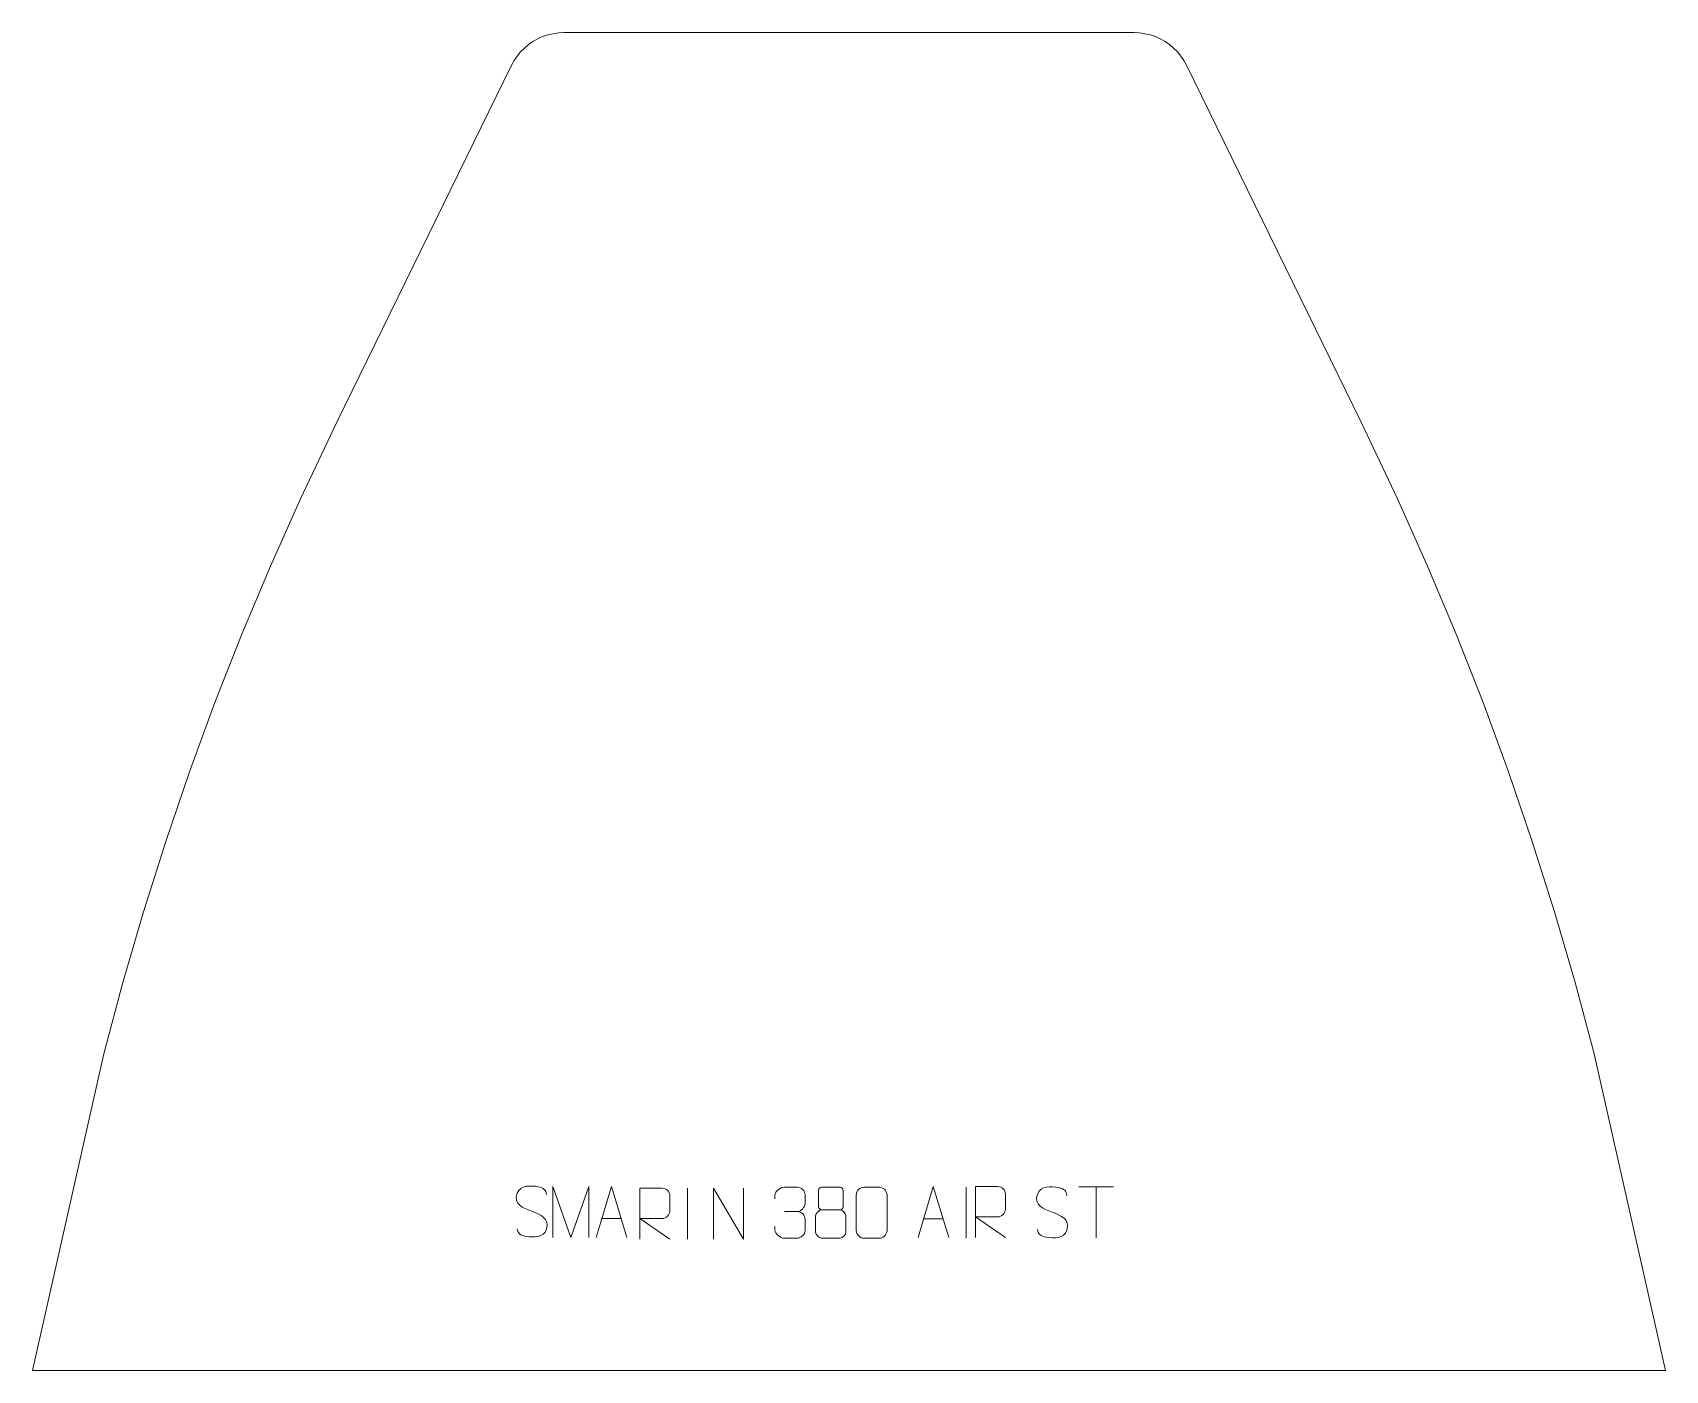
# Model space of a CAD drawing. Header units: millimetres. Extents: x -388 to 412, y 894 to 1549.
import ezdxf

# ---------------------------------------------------------------- set-up
doc = ezdxf.new("R2010")
doc.units = ezdxf.units.MM
doc.header["$MEASUREMENT"] = 0
doc.layers.add('layer 1', color=7, linetype='Continuous')

msp = doc.modelspace()

# ---------------------------------------------------------------- linework, layer by layer
at = {"layer": 'layer 1', "color": 242, "lineweight": 9}
msp.add_open_spline([(-127.7322, 1549.1775), (-127.7322, 1549.1775), (151.7037, 1549.1775), (151.7037, 1549.1775), (151.7037, 1549.1775), (151.7037, 1549.1775), (154.3493, 1549.0548), (154.3493, 1549.0548), (154.3493, 1549.0548), (154.3493, 1549.0548), (156.9723, 1548.6869), (156.9723, 1548.6869), (156.9723, 1548.6869), (156.9723, 1548.6869), (159.5495, 1548.0768), (159.5495, 1548.0768), (159.5495, 1548.0768), (159.5495, 1548.0768), (162.0593, 1547.23), (162.0593, 1547.23), (162.0593, 1547.23), (162.0593, 1547.23), (164.4796, 1546.1532), (164.4796, 1546.1532), (164.4796, 1546.1532), (164.4796, 1546.1532), (166.7888, 1544.8566), (166.7888, 1544.8566), (166.7888, 1544.8566), (166.7888, 1544.8566), (168.968, 1543.3517), (168.968, 1543.3517), (168.968, 1543.3517), (168.968, 1543.3517), (170.9976, 1541.6501), (170.9976, 1541.6501), (170.9976, 1541.6501), (170.9976, 1541.6501), (172.862, 1539.7675), (172.862, 1539.7675), (172.862, 1539.7675), (172.862, 1539.7675), (174.5422, 1537.7212), (174.5422, 1537.7212), (174.5422, 1537.7212), (174.5422, 1537.7212), (176.0255, 1535.5262), (176.0255, 1535.5262), (176.0255, 1535.5262), (176.0255, 1535.5262), (177.2978, 1533.2034), (177.2978, 1533.2034), (177.2978, 1533.2034), (177.2978, 1533.2034), (262.6304, 1358.73), (262.6304, 1358.73), (262.6304, 1358.73), (262.6304, 1358.73), (267.3021, 1349.1774), (267.3021, 1349.1774), (267.3021, 1349.1774), (267.3021, 1349.1774), (280.6823, 1320.9446), (280.6823, 1320.9446), (280.6823, 1320.9446), (280.6823, 1320.9446), (295.3937, 1287.9906), (295.3937, 1287.9906), (295.3937, 1287.9906), (295.3937, 1287.9906), (309.3551, 1254.7111), (309.3551, 1254.7111), (309.3551, 1254.7111), (309.3551, 1254.7111), (322.5579, 1221.1239), (322.5579, 1221.1239), (322.5579, 1221.1239), (322.5579, 1221.1239), (334.9974, 1187.2458), (334.9974, 1187.2458), (334.9974, 1187.2458), (334.9974, 1187.2458), (346.6652, 1153.0942), (346.6652, 1153.0942), (346.6652, 1153.0942), (346.6652, 1153.0942), (357.5562, 1118.6884), (357.5562, 1118.6884), (357.5562, 1118.6884), (357.5562, 1118.6884), (367.6646, 1084.0435), (367.6646, 1084.0435), (367.6646, 1084.0435), (367.6646, 1084.0435), (376.9854, 1049.1778), (376.9854, 1049.1778), (376.9854, 1049.1778), (376.9854, 1049.1778), (411.8607, 894.1782), (411.8607, 894.1782), (411.8607, 894.1782), (411.8607, 894.1782), (-387.8891, 894.1782), (-387.8891, 894.1782), (-387.8891, 894.1782), (-387.8891, 894.1782), (-353.0142, 1049.1778), (-353.0142, 1049.1778), (-353.0142, 1049.1778), (-353.0142, 1049.1778), (-343.6931, 1084.0435), (-343.6931, 1084.0435), (-343.6931, 1084.0435), (-343.6931, 1084.0435), (-333.5847, 1118.6884), (-333.5847, 1118.6884), (-333.5847, 1118.6884), (-333.5847, 1118.6884), (-322.6937, 1153.0942), (-322.6937, 1153.0942), (-322.6937, 1153.0942), (-322.6937, 1153.0942), (-311.0262, 1187.2458), (-311.0262, 1187.2458), (-311.0262, 1187.2458), (-311.0262, 1187.2458), (-298.5867, 1221.1239), (-298.5867, 1221.1239), (-298.5867, 1221.1239), (-298.5867, 1221.1239), (-285.3839, 1254.7111), (-285.3839, 1254.7111), (-285.3839, 1254.7111), (-285.3839, 1254.7111), (-271.4225, 1287.9906), (-271.4225, 1287.9906), (-271.4225, 1287.9906), (-271.4225, 1287.9906), (-256.7108, 1320.9446), (-256.7108, 1320.9446), (-256.7108, 1320.9446), (-256.7108, 1320.9446), (-243.3309, 1349.1774), (-243.3309, 1349.1774), (-243.3309, 1349.1774), (-243.3309, 1349.1774), (-238.6588, 1358.73), (-238.6588, 1358.73), (-238.6588, 1358.73), (-238.6588, 1358.73), (-153.3273, 1533.2034), (-153.3273, 1533.2034), (-153.3273, 1533.2034), (-153.3273, 1533.2034), (-152.0539, 1535.5262), (-152.0539, 1535.5262), (-152.0539, 1535.5262), (-152.0539, 1535.5262), (-150.5706, 1537.7212), (-150.5706, 1537.7212), (-150.5706, 1537.7212), (-150.5706, 1537.7212), (-148.8908, 1539.7675), (-148.8908, 1539.7675), (-148.8908, 1539.7675), (-148.8908, 1539.7675), (-147.0264, 1541.6501), (-147.0264, 1541.6501), (-147.0264, 1541.6501), (-147.0264, 1541.6501), (-144.9968, 1543.3517), (-144.9968, 1543.3517), (-144.9968, 1543.3517), (-144.9968, 1543.3517), (-142.8175, 1544.8566), (-142.8175, 1544.8566), (-142.8175, 1544.8566), (-142.8175, 1544.8566), (-140.508, 1546.1532), (-140.508, 1546.1532), (-140.508, 1546.1532), (-140.508, 1546.1532), (-138.0877, 1547.23), (-138.0877, 1547.23), (-138.0877, 1547.23), (-138.0877, 1547.23), (-135.5782, 1548.0768), (-135.5782, 1548.0768), (-135.5782, 1548.0768), (-135.5782, 1548.0768), (-133.0011, 1548.6869), (-133.0011, 1548.6869), (-133.0011, 1548.6869), (-133.0011, 1548.6869), (-130.3781, 1549.0548), (-130.3781, 1549.0548), (-130.3781, 1549.0548), (-130.3781, 1549.0548), (-127.7322, 1549.1775), (-127.7322, 1549.1775)], degree=3, knots=[0, 0, 0, 0, 0.01960784, 0.01960784, 0.01960784, 0.01960784, 0.03921569, 0.03921569, 0.03921569, 0.03921569, 0.05882353, 0.05882353, 0.05882353, 0.05882353, 0.07843137, 0.07843137, 0.07843137, 0.07843137, 0.09803922, 0.09803922, 0.09803922, 0.09803922, 0.11764706, 0.11764706, 0.11764706, 0.11764706, 0.1372549, 0.1372549, 0.1372549, 0.1372549, 0.15686275, 0.15686275, 0.15686275, 0.15686275, 0.17647059, 0.17647059, 0.17647059, 0.17647059, 0.19607843, 0.19607843, 0.19607843, 0.19607843, 0.21568627, 0.21568627, 0.21568627, 0.21568627, 0.23529412, 0.23529412, 0.23529412, 0.23529412, 0.25490196, 0.25490196, 0.25490196, 0.25490196, 0.2745098, 0.2745098, 0.2745098, 0.2745098, 0.29411765, 0.29411765, 0.29411765, 0.29411765, 0.31372549, 0.31372549, 0.31372549, 0.31372549, 0.33333333, 0.33333333, 0.33333333, 0.33333333, 0.35294118, 0.35294118, 0.35294118, 0.35294118, 0.37254902, 0.37254902, 0.37254902, 0.37254902, 0.39215686, 0.39215686, 0.39215686, 0.39215686, 0.41176471, 0.41176471, 0.41176471, 0.41176471, 0.43137255, 0.43137255, 0.43137255, 0.43137255, 0.45098039, 0.45098039, 0.45098039, 0.45098039, 0.47058824, 0.47058824, 0.47058824, 0.47058824, 0.49019608, 0.49019608, 0.49019608, 0.49019608, 0.50980392, 0.50980392, 0.50980392, 0.50980392, 0.52941176, 0.52941176, 0.52941176, 0.52941176, 0.54901961, 0.54901961, 0.54901961, 0.54901961, 0.56862745, 0.56862745, 0.56862745, 0.56862745, 0.58823529, 0.58823529, 0.58823529, 0.58823529, 0.60784314, 0.60784314, 0.60784314, 0.60784314, 0.62745098, 0.62745098, 0.62745098, 0.62745098, 0.64705882, 0.64705882, 0.64705882, 0.64705882, 0.66666667, 0.66666667, 0.66666667, 0.66666667, 0.68627451, 0.68627451, 0.68627451, 0.68627451, 0.70588235, 0.70588235, 0.70588235, 0.70588235, 0.7254902, 0.7254902, 0.7254902, 0.7254902, 0.74509804, 0.74509804, 0.74509804, 0.74509804, 0.76470588, 0.76470588, 0.76470588, 0.76470588, 0.78431373, 0.78431373, 0.78431373, 0.78431373, 0.80392157, 0.80392157, 0.80392157, 0.80392157, 0.82352941, 0.82352941, 0.82352941, 0.82352941, 0.84313725, 0.84313725, 0.84313725, 0.84313725, 0.8627451, 0.8627451, 0.8627451, 0.8627451, 0.88235294, 0.88235294, 0.88235294, 0.88235294, 0.90196078, 0.90196078, 0.90196078, 0.90196078, 0.92156863, 0.92156863, 0.92156863, 0.92156863, 0.94117647, 0.94117647, 0.94117647, 0.94117647, 0.96078431, 0.96078431, 0.96078431, 0.96078431, 1, 1, 1, 1], dxfattribs=at)
at = {"layer": 'layer 1', "color": 250, "lineweight": 9}
for points, knots in [([(-143.3969, 972.1372), (-147.6452, 973.6076), (-152.5533, 975.4034), (-150.5482, 980.9237), (-150.5482, 980.9237), (-149.0447, 985.0636), (-143.8311, 984.6751), (-140.2275, 984.074), (-140.2275, 984.074), (-137.3669, 983.5968), (-136.5022, 982.3836), (-136.1916, 980.2995)], [0, 0, 0, 0, 0.25, 0.25, 0.25, 0.25, 0.5, 0.5, 0.5, 0.5, 1, 1, 1, 1]), ([(-133.1661, 959.2164), (-133.1661, 959.2164), (-133.1661, 984.1743), (-133.1661, 984.1743), (-133.1661, 984.1743), (-133.1661, 984.1743), (-124.241, 959.2164), (-124.241, 959.2164), (-124.241, 959.2164), (-124.241, 959.2164), (-115.4811, 984.1738), (-115.4811, 984.1738), (-115.4811, 984.1738), (-115.4811, 984.1738), (-115.4811, 959.2164), (-115.4811, 959.2164)], [0, 0, 0, 0, 0.2, 0.2, 0.2, 0.2, 0.4, 0.4, 0.4, 0.4, 0.6, 0.6, 0.6, 0.6, 1, 1, 1, 1]), ([(-111.7941, 959.2186), (-111.7941, 959.2186), (-104.4231, 984.1721), (-104.4231, 984.1721), (-104.4231, 984.1721), (-104.4231, 984.1721), (-96.8532, 959.2186), (-96.8532, 959.2186)], [0, 0, 0, 0, 0.33333333, 0.33333333, 0.33333333, 0.33333333, 1, 1, 1, 1]), ([(-24.3029, 978.1458), (-24.3029, 978.1458), (-24.3029, 980.003), (-24.3029, 980.003), (-24.3029, 980.003), (-24.3172, 981.7449), (-21.6527, 983.863), (-19.5936, 983.8403), (-19.5936, 983.8403), (-17.5295, 983.8403), (-15.4655, 983.8403), (-13.4018, 983.8403), (-13.4018, 983.8403), (-11.2073, 983.8491), (-9.609, 982.0023), (-9.5646, 980.0902), (-9.5646, 980.0902), (-9.565, 978.6551), (-9.565, 977.22), (-9.5646, 975.7845), (-9.5646, 975.7845), (-9.6132, 974.131), (-11.2158, 971.901), (-13.4141, 971.911), (-13.4141, 971.911), (-11.2104, 971.8998), (-9.6024, 970.0966), (-9.5484, 968.0371), (-9.5484, 968.0371), (-9.5488, 966.2524), (-9.5488, 964.4677), (-9.5484, 962.6826), (-9.5484, 962.6826), (-9.5383, 960.6212), (-11.5932, 958.8581), (-13.4141, 958.8662), (-13.4141, 958.8662), (-15.4794, 958.8665), (-17.5446, 958.8665), (-19.6102, 958.8662), (-19.6102, 958.8662), (-21.7788, 958.8777), (-24.3098, 961.2779), (-24.3284, 962.7397), (-24.3284, 962.7397), (-24.3284, 962.7397), (-24.3284, 964.6483), (-24.3284, 964.6483)], [0, 0, 0, 0, 0.07692308, 0.07692308, 0.07692308, 0.07692308, 0.15384615, 0.15384615, 0.15384615, 0.15384615, 0.23076923, 0.23076923, 0.23076923, 0.23076923, 0.30769231, 0.30769231, 0.30769231, 0.30769231, 0.38461538, 0.38461538, 0.38461538, 0.38461538, 0.46153846, 0.46153846, 0.46153846, 0.46153846, 0.53846154, 0.53846154, 0.53846154, 0.53846154, 0.61538462, 0.61538462, 0.61538462, 0.61538462, 0.69230769, 0.69230769, 0.69230769, 0.69230769, 0.76923077, 0.76923077, 0.76923077, 0.76923077, 0.84615385, 0.84615385, 0.84615385, 0.84615385, 1, 1, 1, 1]), ([(-2.8918, 982.3642), (-2.8918, 980.1512), (-2.8918, 976.4689), (-2.8918, 974.2556), (-2.8918, 974.2556), (-2.8768, 973.7482), (-2.0694, 972.8168), (-1.3693, 972.818), (-1.3693, 972.818), (1.6006, 972.8182), (4.5708, 972.7333), (7.5412, 972.733), (7.5412, 972.733), (8.3383, 972.7372), (9.059, 973.5275), (9.0564, 974.2482), (9.0564, 974.2482), (9.0561, 976.4642), (9.0561, 980.1489), (9.0564, 982.3642), (9.0564, 982.3642), (9.0379, 983.075), (8.4265, 983.8354), (7.5926, 983.828), (7.5926, 983.828), (4.5755, 983.8277), (1.5586, 983.8277), (-1.458, 983.828), (-1.458, 983.828), (-2.0844, 983.8356), (-2.9085, 983.1246), (-2.8918, 982.3642)], [0, 0, 0, 0, 0.11111111, 0.11111111, 0.11111111, 0.11111111, 0.22222222, 0.22222222, 0.22222222, 0.22222222, 0.33333333, 0.33333333, 0.33333333, 0.33333333, 0.44444444, 0.44444444, 0.44444444, 0.44444444, 0.55555556, 0.55555556, 0.55555556, 0.55555556, 0.66666667, 0.66666667, 0.66666667, 0.66666667, 0.77777778, 0.77777778, 0.77777778, 0.77777778, 1, 1, 1, 1]), ([(19.4809, 983.8526), (21.847, 983.8526), (24.2135, 983.8526), (26.58, 983.8526), (26.58, 983.8526), (28.5605, 983.8882), (30.5865, 982.3939), (30.6136, 979.9518), (30.6136, 979.9518), (30.6132, 974.1944), (30.6132, 968.4366), (30.6136, 962.6784), (30.6136, 962.6784), (30.4715, 960.3508), (28.7651, 958.8685), (26.58, 958.8577), (26.58, 958.8577), (24.2076, 958.8581), (21.8352, 958.8581), (19.4632, 958.8577), (19.4632, 958.8577), (17.5047, 958.7521), (15.4983, 960.64), (15.5097, 962.661), (15.5097, 962.661), (15.5101, 968.4416), (15.5101, 974.2219), (15.5097, 980.0017), (15.5097, 980.0017), (15.514, 982.1437), (17.2911, 983.8662), (19.4809, 983.8526)], [0, 0, 0, 0, 0.11111111, 0.11111111, 0.11111111, 0.11111111, 0.22222222, 0.22222222, 0.22222222, 0.22222222, 0.33333333, 0.33333333, 0.33333333, 0.33333333, 0.44444444, 0.44444444, 0.44444444, 0.44444444, 0.55555556, 0.55555556, 0.55555556, 0.55555556, 0.66666667, 0.66666667, 0.66666667, 0.66666667, 0.77777778, 0.77777778, 0.77777778, 0.77777778, 1, 1, 1, 1]), ([(45.8693, 959.1764), (45.8693, 959.1764), (53.2403, 984.1299), (53.2403, 984.1299), (53.2403, 984.1299), (53.2403, 984.1299), (60.8102, 959.1764), (60.8102, 959.1764)], [0, 0, 0, 0, 0.33333333, 0.33333333, 0.33333333, 0.33333333, 1, 1, 1, 1]), ([(73.948, 959.1764), (73.948, 959.1764), (73.948, 984.1299), (73.948, 984.1299), (73.948, 984.1299), (77.5428, 984.1299), (81.1383, 984.1299), (84.7335, 984.1299), (84.7335, 984.1299), (87.0588, 984.0922), (88.6161, 982.6022), (88.612, 980.2358), (88.612, 980.2358), (88.6116, 978.2003), (88.6116, 975.1409), (88.612, 973.1049), (88.612, 973.1049), (88.6055, 971.2294), (86.7932, 969.2876), (84.7837, 969.2685), (84.7837, 969.2685), (84.7837, 969.2685), (73.948, 969.2685), (73.948, 969.2685), (73.948, 969.2685), (73.948, 969.2685), (88.6027, 959.1764), (88.6027, 959.1764)], [0, 0, 0, 0, 0.125, 0.125, 0.125, 0.125, 0.25, 0.25, 0.25, 0.25, 0.375, 0.375, 0.375, 0.375, 0.5, 0.5, 0.5, 0.5, 0.625, 0.625, 0.625, 0.625, 0.75, 0.75, 0.75, 0.75, 1, 1, 1, 1]), ([(111.5005, 971.7048), (107.2522, 973.1752), (102.3441, 974.971), (104.3492, 980.4913), (104.3492, 980.4913), (105.8527, 984.6312), (111.0663, 984.2427), (114.6699, 983.6416), (114.6699, 983.6416), (117.5305, 983.1644), (118.3952, 981.9512), (118.7058, 979.8671)], [0, 0, 0, 0, 0.25, 0.25, 0.25, 0.25, 0.5, 0.5, 0.5, 0.5, 1, 1, 1, 1]), ([(-90.4115, 958.3759), (-90.4115, 958.3759), (-90.4115, 983.3294), (-90.4115, 983.3294), (-90.4115, 983.3294), (-86.8167, 983.3294), (-83.2212, 983.3294), (-79.626, 983.3294), (-79.626, 983.3294), (-77.3007, 983.2917), (-75.7434, 981.8017), (-75.7475, 979.4353), (-75.7475, 979.4353), (-75.7479, 977.3998), (-75.7479, 974.3404), (-75.7475, 972.3044), (-75.7475, 972.3044), (-75.754, 970.4289), (-77.5663, 968.4871), (-79.5758, 968.468), (-79.5758, 968.468), (-79.5758, 968.468), (-90.4115, 968.468), (-90.4115, 968.468), (-90.4115, 968.468), (-90.4115, 968.468), (-75.7568, 958.3759), (-75.7568, 958.3759)], [0, 0, 0, 0, 0.125, 0.125, 0.125, 0.125, 0.25, 0.25, 0.25, 0.25, 0.375, 0.375, 0.375, 0.375, 0.5, 0.5, 0.5, 0.5, 0.625, 0.625, 0.625, 0.625, 0.75, 0.75, 0.75, 0.75, 1, 1, 1, 1]), ([(-54.4068, 958.3759), (-54.4068, 958.3759), (-54.4068, 983.3294), (-54.4068, 983.3294), (-54.4068, 983.3294), (-54.4068, 983.3294), (-39.752, 958.3759), (-39.752, 958.3759), (-39.752, 958.3759), (-39.752, 958.3759), (-39.752, 983.3294), (-39.752, 983.3294)], [0, 0, 0, 0, 0.25, 0.25, 0.25, 0.25, 0.5, 0.5, 0.5, 0.5, 1, 1, 1, 1]), ([(-143.3969, 972.1371), (-139.3783, 970.4904), (-134.3488, 968.6021), (-136.1828, 963.2418), (-136.1828, 963.2418), (-137.6426, 958.9754), (-142.5534, 959.2321), (-146.2795, 959.7868), (-146.2795, 959.7868), (-149.0295, 960.1966), (-150.2504, 961.4101), (-150.6284, 963.5223)], [0, 0, 0, 0, 0.25, 0.25, 0.25, 0.25, 0.5, 0.5, 0.5, 0.5, 1, 1, 1, 1]), ([(-4.3506, 969.846), (-4.3506, 966.6752), (-4.3506, 964.9731), (-4.3506, 961.8017), (-4.3506, 961.8017), (-4.3591, 960.5798), (-2.6612, 958.8871), (-1.4086, 958.8786), (-1.4086, 958.8786), (1.5745, 958.8789), (4.5578, 958.8789), (7.5412, 958.8786), (7.5412, 958.8786), (8.8645, 958.8903), (10.4849, 960.5119), (10.4738, 961.8111), (10.4738, 961.8111), (10.4735, 964.9793), (10.4735, 966.6781), (10.4738, 969.846), (10.4738, 969.846), (10.4041, 971.2264), (8.8263, 972.805), (7.5209, 972.7989), (7.5209, 972.7989), (4.5443, 972.7986), (1.5677, 972.7986), (-1.4086, 972.7989), (-1.4086, 972.7989), (-2.4881, 972.8053), (-4.3344, 971.2264), (-4.3506, 969.846)], [0, 0, 0, 0, 0.11111111, 0.11111111, 0.11111111, 0.11111111, 0.22222222, 0.22222222, 0.22222222, 0.22222222, 0.33333333, 0.33333333, 0.33333333, 0.33333333, 0.44444444, 0.44444444, 0.44444444, 0.44444444, 0.55555556, 0.55555556, 0.55555556, 0.55555556, 0.66666667, 0.66666667, 0.66666667, 0.66666667, 0.77777778, 0.77777778, 0.77777778, 0.77777778, 1, 1, 1, 1]), ([(111.5005, 971.7047), (115.5191, 970.058), (120.5486, 968.1697), (118.7146, 962.8094), (118.7146, 962.8094), (117.2548, 958.543), (112.344, 958.7997), (108.6179, 959.3544), (108.6179, 959.3544), (105.8679, 959.7642), (104.647, 960.9777), (104.269, 963.0899)], [0, 0, 0, 0, 0.25, 0.25, 0.25, 0.25, 0.5, 0.5, 0.5, 0.5, 1, 1, 1, 1])]:
    msp.add_open_spline(points, degree=3, knots=knots, dxfattribs=at)
for points in [[(69.3397, 983.8756), (69.3397, 983.8756), (69.3397, 958.9015), (69.3397, 958.9015)], [(124.4923, 983.9848), (124.4923, 983.9848), (141.4795, 983.9848), (141.4795, 983.9848)], [(132.9861, 959.0548), (132.9861, 959.0548), (132.9861, 984.0083), (132.9861, 984.0083)], [(-67.0794, 983.3397), (-67.0794, 983.3397), (-67.0794, 958.3656), (-67.0794, 958.3656)], [(-109.0715, 968.468), (-109.0715, 968.468), (-99.5758, 968.468), (-99.5758, 968.468)], [(-19.5932, 971.9006), (-19.5932, 971.9006), (-13.3968, 971.9006), (-13.3968, 971.9006)], [(48.5919, 968.4258), (48.5919, 968.4258), (58.0876, 968.4258), (58.0876, 968.4258)]]:
    msp.add_open_spline(points, degree=3, dxfattribs=at)

doc.saveas('drawing.dxf')
